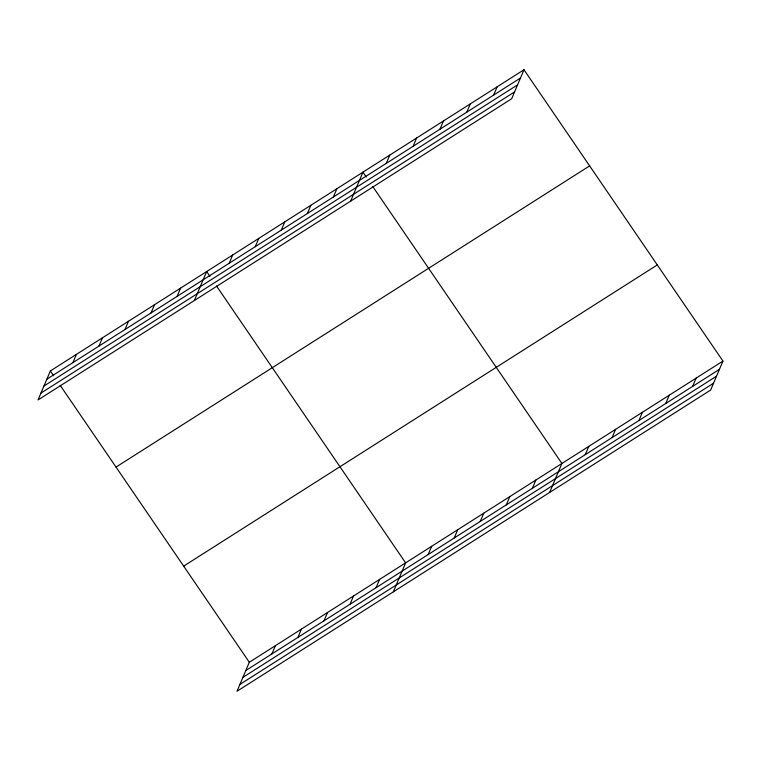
<?xml version="1.0" encoding="UTF-8"?>
<svg xmlns="http://www.w3.org/2000/svg" width="761" height="761" viewBox="0 0 761 761"><rect width="100%" height="100%" fill="white"/><g stroke="black" fill="none" stroke-linecap="round" stroke-linejoin="round"><path stroke-width="1.14" d="M523.977 69.755L50.35 370.949L38.05 399.934L511.677 98.74L523.977 69.755L722.95 361.066L710.65 390.051L237.023 691.245L249.323 662.26L722.95 361.066M72.894 362.655L76.404 354.388M98.94 346.084L102.45 337.817M124.994 329.523L128.495 321.256M151.039 312.952L154.55 304.685M177.094 296.39L180.595 288.124M194.35 300.538L206.65 271.553L209.931 276.367M229.185 263.258L232.695 254.992M255.239 246.697L258.75 238.431M281.285 230.126L284.795 221.86M307.339 213.565L310.849 205.299M333.385 196.994L336.895 188.728M350.64 201.142L362.949 172.167L366.231 176.971M386.274 163.368L389.784 155.101M413.118 146.293L416.619 138.026M439.953 129.227L443.463 120.961M466.797 112.162L470.298 103.896M493.632 95.096L497.142 86.83M271.867 653.965L275.368 645.699M297.912 637.395L301.423 629.128M323.958 620.833L327.468 612.567M350.012 604.263L353.523 595.996M376.058 587.701L379.568 579.435M393.323 591.849L405.623 562.864L216.495 285.974M428.158 554.569L431.668 546.303M454.212 537.998L457.722 529.742M480.258 521.437L483.768 513.171M506.312 504.876L509.813 496.61M532.358 488.305L535.868 480.039M549.613 492.453L561.913 463.478L372.795 186.588M585.247 454.669L588.757 446.412M612.082 437.604L615.592 429.337M638.926 420.538L642.436 412.272M665.761 403.473L669.271 395.206M692.605 386.407L696.115 378.141M46.84 379.216L520.467 78.022M43.938 386.055L517.566 84.861M40.951 393.095L514.579 91.9M116.014 467.083L589.642 165.888M183.658 566.127L657.285 264.942M245.813 670.527L719.44 369.332M242.911 677.366L716.539 376.172M239.924 684.405L713.552 383.211M50.35 370.949L53.631 375.753M60.205 385.37L249.323 662.26"/></g></svg>
